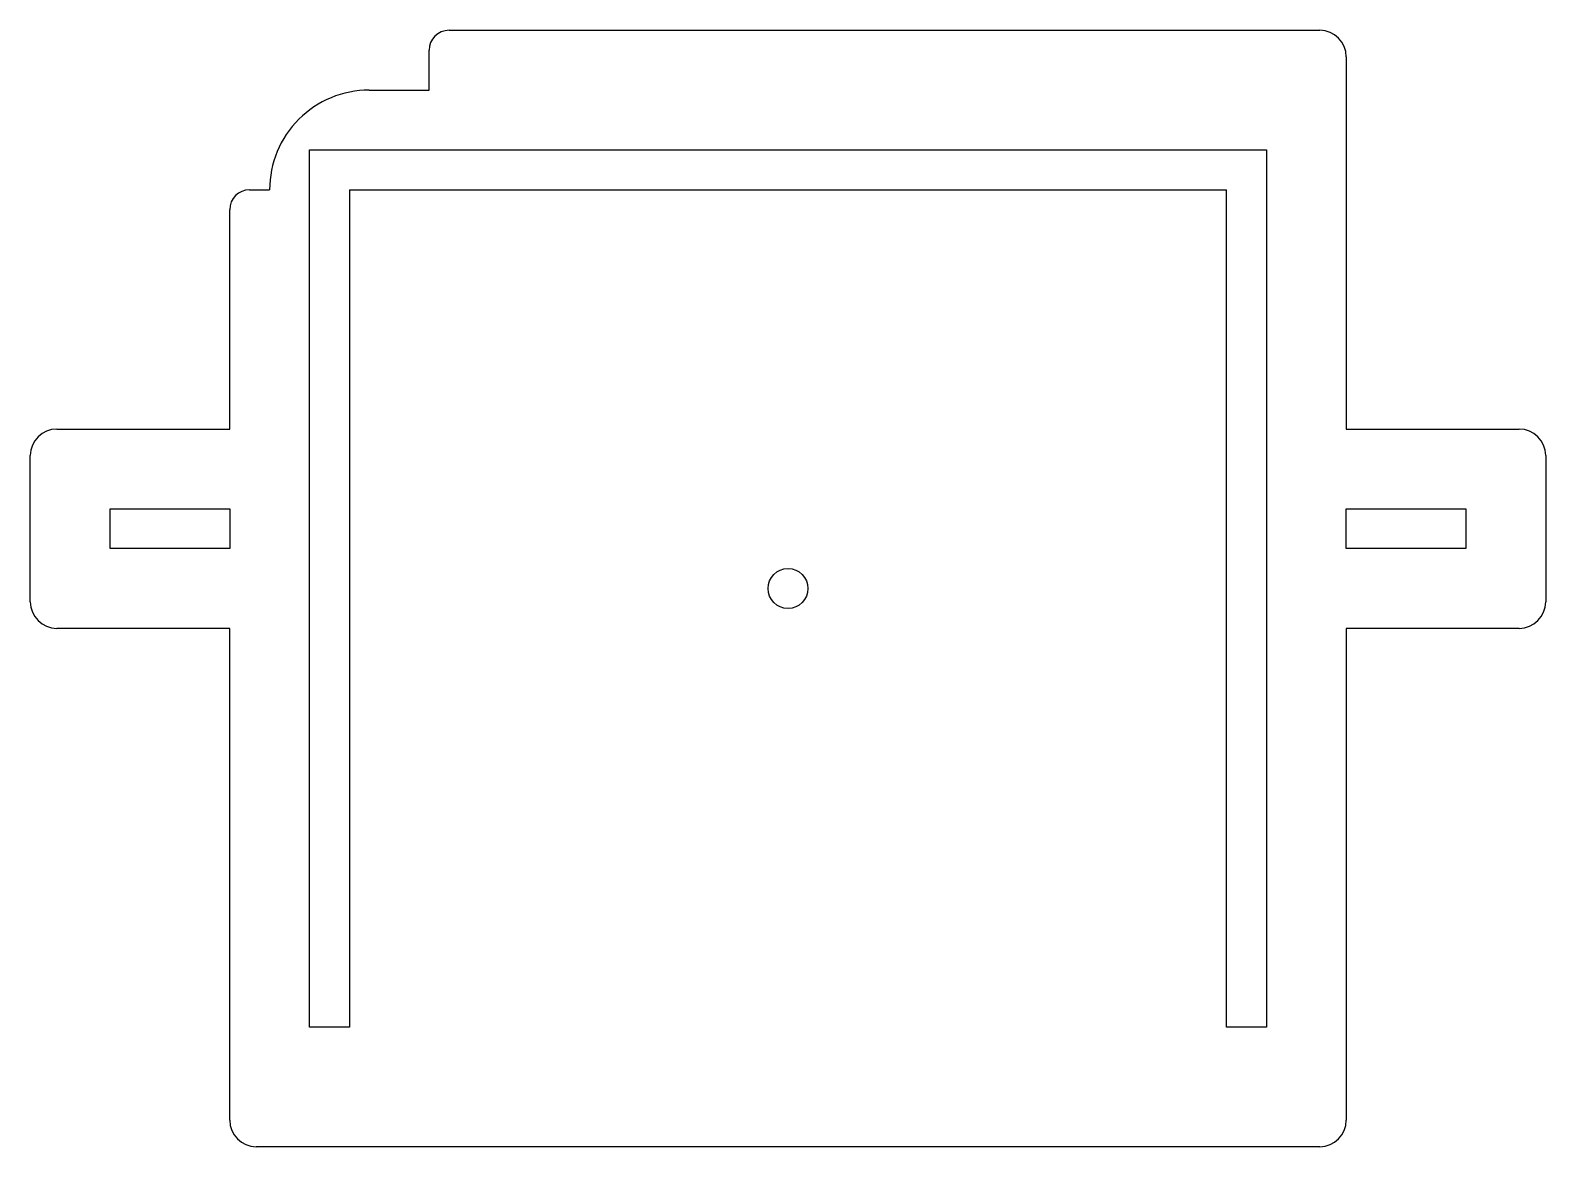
# Model space of a CAD drawing. Extents: x -57 to 57, y 0 to 84.
import ezdxf

# ---------------------------------------------------------------- set-up
doc = ezdxf.new("R2010")
doc.units = 0
doc.layers.get('0').update_dxf_attribs({"linetype": 'continuous'})

# ---------------------------------------------------------------- blocks, each defined once
blk = doc.blocks.new('BODY')
at = {"color": 0}
for p, q in [((-25.5, 84), (40, 84)), ((-27, 79.5), (-27, 82.5)), ((42, 82), (42, 54)), ((-31.5, 79.5), (-27, 79.5)), ((-36, 9), (-36, 75)), ((-36, 75), (36, 75)), ((36, 75), (36, 9)), ((-40.5, 72), (-39, 72)), ((-33, 72), (33, 72)), ((-33, 72), (-33, 9)), ((33, 9), (33, 72)), ((-42, 54), (-42, 70.5)), ((-55, 54), (-42, 54)), ((42, 54), (55, 54)), ((-57, 41), (-57, 52)), ((57, 52), (57, 41)), ((-51, 45), (-51, 48)), ((-51, 48), (-42, 48)), ((-42, 48), (-42, 45)), ((42, 45), (42, 48)), ((42, 48), (51, 48)), ((51, 48), (51, 45)), ((-42, 45), (-51, 45)), ((51, 45), (42, 45)), ((-42, 39), (-55, 39)), ((-42, 2), (-42, 39)), ((55, 39), (42, 39)), ((42, 39), (42, 2)), ((-33, 9), (-36, 9)), ((36, 9), (33, 9)), ((40, 0), (-40, 0))]:
    blk.add_line(p, q, dxfattribs=at)
blk.add_circle((0, 42), 1.5, dxfattribs=at)
for centre, radius, start, end in [((-25.5, 82.5), 1.5, 90, -180), ((40, 82), 2, 0, 90), ((-31.5, 72), 7.5, 90, -179.9998), ((-40.5, 70.5), 1.5, 90, -180), ((-55, 52), 2, 90, -180), ((55, 52), 2, 0, 90), ((-55, 41), 2, -180, -90), ((55, 41), 2, -90, 0), ((-40, 2), 2, -180, -90), ((40, 2), 2, -90, 0)]:
    blk.add_arc(centre, radius, start, end, dxfattribs=at)

msp = doc.modelspace()

# ---------------------------------------------------------------- block references
at = {"color": 0}
msp.add_blockref('BODY', (0, 0), dxfattribs=at)

doc.saveas('drawing.dxf')
